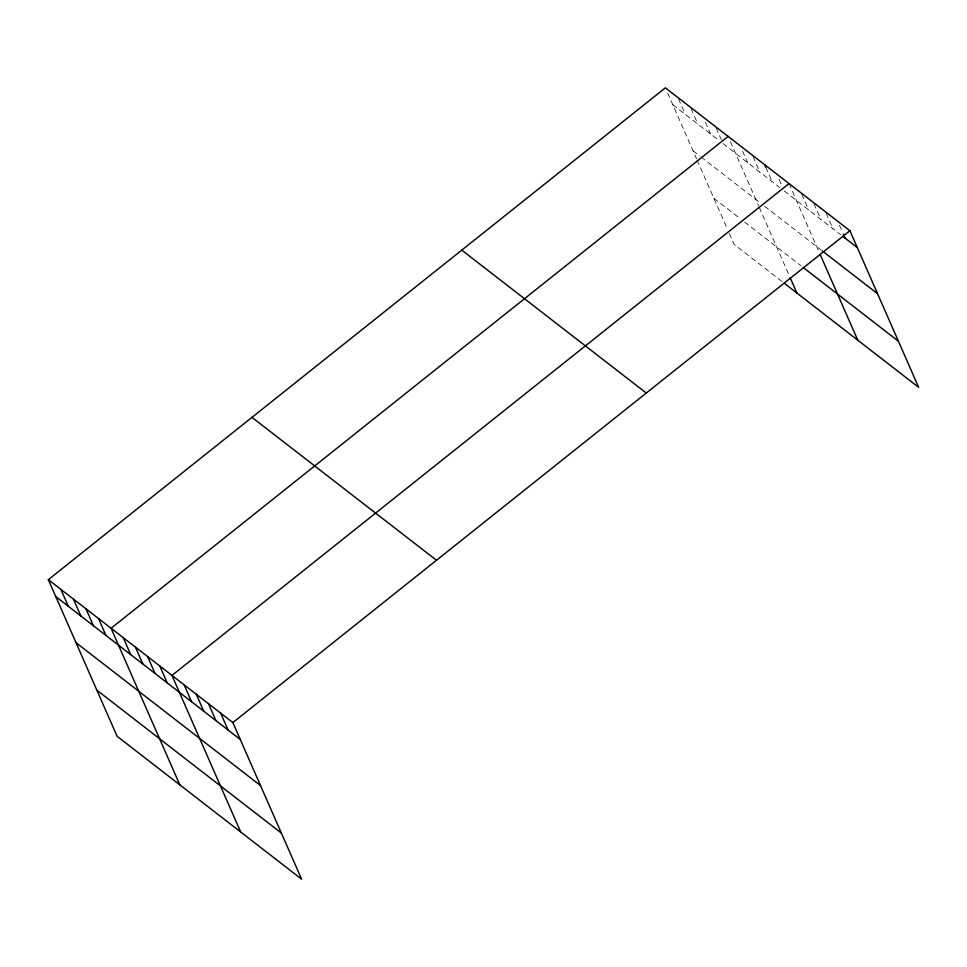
<?xml version="1.0" encoding="UTF-8"?>
<svg xmlns="http://www.w3.org/2000/svg" width="967" height="967" viewBox="0 0 967 967"><rect width="100%" height="100%" fill="white"/><g stroke="black" fill="none" stroke-linecap="round" stroke-linejoin="round"><path stroke-width="0.73" stroke-dasharray="4.83 3.63" d="M672.802 104.702L719.569 140.928M722.99 143.575L779.825 187.598M784.249 191.019L840.71 234.751M693.049 150.816L699.89 156.11M701.027 156.992L760.207 202.828M764.643 206.261L821.104 249.994M713.9 198.308L738.993 217.744M744.699 222.168L800.99 265.768M782.049 281.518L734.134 244.421L729.082 232.89M839.441 225.19L842.861 232.987M826.12 213.163L832.962 228.744M813.948 203.735L820.79 219.316M801.764 194.307L808.605 209.887M789.024 183.573L819.569 253.161M779.124 179.33L781.977 185.833M765.804 167.303L772.077 181.591M753.051 156.569L759.893 172.162M742.583 151.033L747.721 162.722M730.411 141.605L758.672 205.995M759.252 207.313L789.568 276.357M716.16 127.995L721.285 139.683M705.318 122.168L710.443 133.857M691.067 108.558L697.896 124.139M678.52 98.839L685.349 114.42M667.677 93.013L696.518 158.733M697.098 160.051L727.389 229.046"/><path stroke-width="1.45" d="M48.35 579.668L232.866 722.579L301.607 879.172L117.092 736.274L48.35 579.668L665.393 87.828L849.908 230.726L918.65 387.332L784.322 283.295M728.127 136.407L111.084 628.26L179.826 784.853M789.024 183.573L171.969 675.425L240.71 832.019M232.866 722.579L849.908 230.726M842.934 236.468L857.318 247.612M822.204 250.852L877.565 293.714M803.202 267.484L898.416 341.218M461.767 250.139L646.282 393.037M251.976 417.357L436.492 560.268M55.76 596.554L240.275 739.465M75.994 642.656L260.51 785.567M96.857 690.16L281.361 833.071M843.429 234.28L845.146 238.184M820.149 254.478L857.765 340.166M764.667 164.704L765.804 167.303M790.124 277.638L796.868 293.013M220.681 713.15L228.091 730.037M208.509 703.722L215.919 720.596M196.325 694.282L203.735 711.168M184.153 684.854L191.563 701.74M159.797 665.985L167.206 682.871M147.613 656.557L155.034 673.443M135.44 647.128L142.85 664.003M123.256 637.688L130.678 654.574M98.537 618.542L105.947 635.428M85.99 608.823L93.4 625.709M73.444 599.105L80.853 615.991M60.897 589.387L68.306 606.273"/></g></svg>
